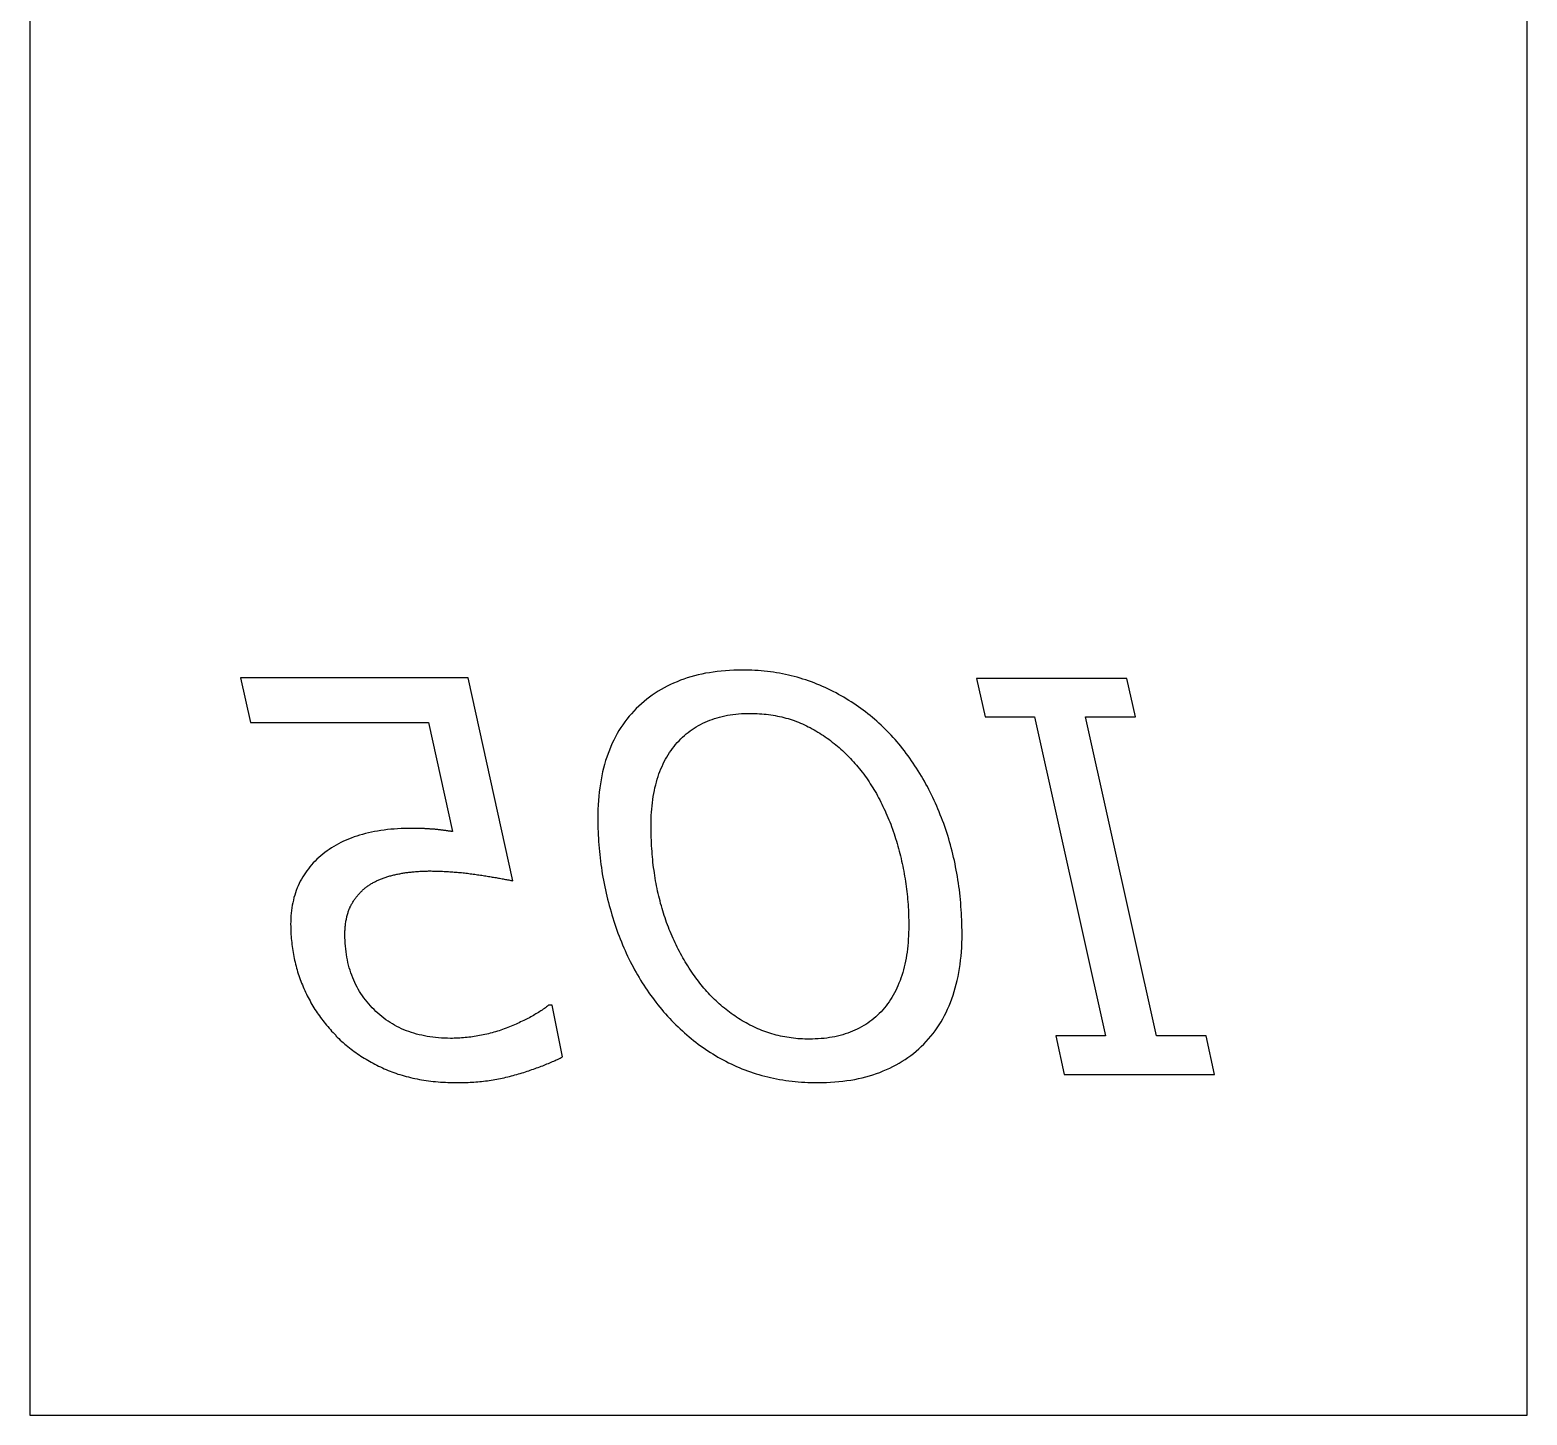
# Model space of a CAD drawing. Extents: x 0.1 to 3.8, y 0.1 to 10.9.
# Drawn here: x 1.969 to 3.844, y 1.042 to 2.778 of the extents above; entities that cross this region are included whole.
import ezdxf

# ---------------------------------------------------------------- set-up
doc = ezdxf.new("R2010")
doc.units = 0
doc.layers.add('CAPA_1', color=7, linetype='CONTINUOUS')

msp = doc.modelspace()

# ---------------------------------------------------------------- linework, layer by layer
at = {"layer": 'CAPA_1', "color": 7}
for points in [[(3.8444, 10.918), (1.9687, 10.918), (1.9687, 1.0423), (3.8444, 1.0423)], [(3.2646, 1.4692), (3.453, 1.4692), (3.4425, 1.5175), (3.3802, 1.5175), (3.2914, 1.9171), (3.3537, 1.9171), (3.3431, 1.9654), (3.1547, 1.9654), (3.1653, 1.9171), (3.2275, 1.9171), (3.3163, 1.5175), (3.254, 1.5175)], [(2.6802, 1.7898)]]:
    msp.add_lwpolyline(points, close=True, dxfattribs=at)
for points in [[(2.8612, 1.9758), (2.8558, 1.9757), (2.8505, 1.9756), (2.8452, 1.9753), (2.84, 1.975), (2.8349, 1.9745), (2.8298, 1.974), (2.8249, 1.9733), (2.82, 1.9725), (2.8152, 1.9717), (2.8104, 1.9707), (2.8058, 1.9697), (2.8012, 1.9685), (2.7967, 1.9673), (2.7922, 1.9659), (2.7879, 1.9645), (2.7836, 1.9629), (2.7794, 1.9612), (2.7752, 1.9595), (2.7712, 1.9576), (2.7672, 1.9557), (2.7633, 1.9536), (2.7595, 1.9514), (2.7557, 1.9492), (2.752, 1.9468), (2.7484, 1.9443), (2.7449, 1.9418), (2.7414, 1.9391), (2.7381, 1.9363), (2.7348, 1.9335), (2.7315, 1.9305), (2.7284, 1.9274)], [(2.9752, 1.9488), (2.9719, 1.9505), (2.9685, 1.9522), (2.9651, 1.9538), (2.9616, 1.9553), (2.9582, 1.9568), (2.9547, 1.9582), (2.9512, 1.9596), (2.9477, 1.9609), (2.9442, 1.9622), (2.9406, 1.9634), (2.9371, 1.9645), (2.9335, 1.9656), (2.9298, 1.9667), (2.9262, 1.9677), (2.9226, 1.9686), (2.9189, 1.9694), (2.9152, 1.9703), (2.9115, 1.971), (2.9077, 1.9717), (2.904, 1.9724), (2.9002, 1.973), (2.8964, 1.9735), (2.8926, 1.974), (2.8887, 1.9744), (2.8848, 1.9748), (2.881, 1.9751), (2.8771, 1.9753), (2.8731, 1.9755), (2.8692, 1.9757), (2.8652, 1.9757), (2.8612, 1.9758)], [(2.5738, 1.7117), (2.5176, 1.966), (2.2324, 1.966), (2.2449, 1.91), (2.4681, 1.91), (2.4981, 1.7734)], [(3.0621, 1.8775), (3.0598, 1.8803), (3.0575, 1.8832), (3.0552, 1.886), (3.0528, 1.8887), (3.0503, 1.8914), (3.0479, 1.8941), (3.0454, 1.8967), (3.0429, 1.8993), (3.0403, 1.9019), (3.0377, 1.9044), (3.0351, 1.9069), (3.0324, 1.9094), (3.0297, 1.9118), (3.027, 1.9141), (3.0242, 1.9165), (3.0214, 1.9188), (3.0186, 1.921), (3.0157, 1.9233), (3.0128, 1.9255), (3.0099, 1.9276), (3.0069, 1.9297), (3.0039, 1.9318), (3.0008, 1.9338), (2.9978, 1.9358), (2.9947, 1.9378), (2.9915, 1.9397), (2.9883, 1.9416), (2.9851, 1.9435), (2.9819, 1.9453), (2.9786, 1.9471), (2.9752, 1.9488)], [(2.7284, 1.9274), (2.7253, 1.9243), (2.7224, 1.9211), (2.7195, 1.9178), (2.7167, 1.9144), (2.7141, 1.9109), (2.7115, 1.9073), (2.7091, 1.9036), (2.7067, 1.8999), (2.7044, 1.8961), (2.7023, 1.8921), (2.7002, 1.8881), (2.6983, 1.884), (2.6964, 1.8799), (2.6947, 1.8756), (2.693, 1.8712), (2.6915, 1.8668), (2.69, 1.8623), (2.6886, 1.8576), (2.6874, 1.8529), (2.6862, 1.8482), (2.6852, 1.8433), (2.6842, 1.8383), (2.6834, 1.8333), (2.6826, 1.8281), (2.682, 1.8229), (2.6814, 1.8176), (2.681, 1.8122), (2.6806, 1.8067), (2.6804, 1.8012), (2.6802, 1.7955), (2.6802, 1.7898)], [(2.7798, 1.8848), (2.7819, 1.8871), (2.7841, 1.8894), (2.7864, 1.8916), (2.7886, 1.8937), (2.791, 1.8957), (2.7934, 1.8976), (2.7958, 1.8995), (2.7984, 1.9013), (2.8009, 1.903), (2.8035, 1.9047), (2.8062, 1.9062), (2.8089, 1.9077), (2.8117, 1.9091), (2.8146, 1.9105), (2.8175, 1.9117), (2.8204, 1.9129), (2.8234, 1.914), (2.8265, 1.915), (2.8296, 1.916), (2.8327, 1.9169), (2.836, 1.9177), (2.8392, 1.9184), (2.8426, 1.9191), (2.8459, 1.9196), (2.8494, 1.9201), (2.8529, 1.9205), (2.8564, 1.9209), (2.86, 1.9212), (2.8637, 1.9213), (2.8674, 1.9215), (2.8711, 1.9215)], [(2.8711, 1.9215), (2.8741, 1.9215), (2.877, 1.9214), (2.8799, 1.9213), (2.8828, 1.9211), (2.8856, 1.9209), (2.8885, 1.9207), (2.8913, 1.9204), (2.8941, 1.92), (2.8969, 1.9196), (2.8997, 1.9192), (2.9024, 1.9187), (2.9052, 1.9182), (2.9079, 1.9176), (2.9106, 1.917), (2.9132, 1.9164), (2.9159, 1.9156), (2.9185, 1.9149), (2.9212, 1.9141), (2.9238, 1.9132), (2.9263, 1.9124), (2.9289, 1.9114), (2.9315, 1.9104), (2.934, 1.9094), (2.9365, 1.9083), (2.939, 1.9072), (2.9415, 1.906), (2.9439, 1.9048), (2.9463, 1.9036), (2.9488, 1.9023), (2.9512, 1.9009), (2.9535, 1.8995)], [(2.9535, 1.8995), (2.9559, 1.8981), (2.9582, 1.8967), (2.9605, 1.8952), (2.9628, 1.8937), (2.9651, 1.8921), (2.9674, 1.8906), (2.9696, 1.889), (2.9718, 1.8873), (2.974, 1.8856), (2.9762, 1.8839), (2.9783, 1.8822), (2.9804, 1.8804), (2.9825, 1.8786), (2.9846, 1.8768), (2.9867, 1.8749), (2.9887, 1.873), (2.9907, 1.8711), (2.9927, 1.8691), (2.9947, 1.8671), (2.9967, 1.8651), (2.9986, 1.863), (3.0005, 1.8609), (3.0024, 1.8588), (3.0043, 1.8566), (3.0061, 1.8544), (3.0079, 1.8522), (3.0098, 1.8499), (3.0115, 1.8477), (3.0133, 1.8453), (3.015, 1.843), (3.0168, 1.8406)], [(2.7469, 1.7805), (2.7469, 1.7849), (2.747, 1.7892), (2.7472, 1.7934), (2.7475, 1.7975), (2.7478, 1.8016), (2.7481, 1.8057), (2.7486, 1.8096), (2.7491, 1.8135), (2.7497, 1.8173), (2.7503, 1.8211), (2.7511, 1.8248), (2.7518, 1.8284), (2.7527, 1.832), (2.7536, 1.8355), (2.7546, 1.8389), (2.7557, 1.8423), (2.7568, 1.8456), (2.758, 1.8488), (2.7593, 1.852), (2.7606, 1.8551), (2.762, 1.8581), (2.7635, 1.8611), (2.765, 1.864), (2.7666, 1.8668), (2.7683, 1.8696), (2.77, 1.8723), (2.7719, 1.8749), (2.7737, 1.8775), (2.7757, 1.88), (2.7777, 1.8824), (2.7798, 1.8848)], [(3.1174, 1.7722), (3.1161, 1.7759), (3.1148, 1.7797), (3.1135, 1.7834), (3.1121, 1.7872), (3.1107, 1.7908), (3.1093, 1.7945), (3.1078, 1.7981), (3.1063, 1.8017), (3.1048, 1.8053), (3.1032, 1.8089), (3.1016, 1.8124), (3.1, 1.8159), (3.0983, 1.8194), (3.0966, 1.8228), (3.0949, 1.8263), (3.0931, 1.8297), (3.0913, 1.833), (3.0894, 1.8364), (3.0875, 1.8397), (3.0856, 1.843), (3.0836, 1.8463), (3.0816, 1.8495), (3.0796, 1.8527), (3.0775, 1.8559), (3.0754, 1.8591), (3.0733, 1.8622), (3.0711, 1.8653), (3.0689, 1.8684), (3.0667, 1.8714), (3.0644, 1.8745), (3.0621, 1.8775)], [(3.0168, 1.8406), (3.0184, 1.8382), (3.02, 1.8358), (3.0216, 1.8334), (3.0232, 1.8309), (3.0247, 1.8284), (3.0262, 1.8259), (3.0277, 1.8234), (3.0292, 1.8209), (3.0306, 1.8183), (3.032, 1.8157), (3.0334, 1.8131), (3.0348, 1.8104), (3.0361, 1.8077), (3.0374, 1.805), (3.0387, 1.8023), (3.04, 1.7995), (3.0412, 1.7968), (3.0424, 1.794), (3.0436, 1.7911), (3.0448, 1.7883), (3.046, 1.7854), (3.0471, 1.7825), (3.0482, 1.7796), (3.0492, 1.7766), (3.0503, 1.7737), (3.0513, 1.7707), (3.0523, 1.7676), (3.0533, 1.7646), (3.0542, 1.7615), (3.0551, 1.7584), (3.056, 1.7553)], [(2.6802, 1.7898), (2.6802, 1.7856), (2.6802, 1.7815), (2.6803, 1.7773), (2.6805, 1.7732), (2.6807, 1.7691), (2.6809, 1.7649), (2.6811, 1.7608), (2.6814, 1.7567), (2.6818, 1.7526), (2.6821, 1.7486), (2.6825, 1.7445), (2.683, 1.7404), (2.6835, 1.7364), (2.684, 1.7323), (2.6846, 1.7283), (2.6852, 1.7243), (2.6858, 1.7203), (2.6865, 1.7163), (2.6872, 1.7123), (2.688, 1.7083), (2.6888, 1.7043), (2.6897, 1.7004), (2.6905, 1.6964), (2.6915, 1.6925), (2.6924, 1.6885), (2.6934, 1.6846), (2.6945, 1.6807), (2.6955, 1.6768), (2.6967, 1.6729), (2.6978, 1.669), (2.699, 1.6651)], [(2.4474, 1.7774), (2.4428, 1.7774), (2.4382, 1.7773), (2.4337, 1.7771), (2.4293, 1.7769), (2.425, 1.7766), (2.4207, 1.7762), (2.4165, 1.7758), (2.4124, 1.7753), (2.4083, 1.7747), (2.4043, 1.7741), (2.4004, 1.7734), (2.3965, 1.7726), (2.3927, 1.7718), (2.389, 1.7709), (2.3853, 1.7699), (2.3817, 1.7688), (2.3781, 1.7677), (2.3747, 1.7666), (2.3713, 1.7653), (2.3679, 1.764), (2.3647, 1.7626), (2.3615, 1.7612), (2.3583, 1.7597), (2.3552, 1.7581), (2.3522, 1.7564), (2.3493, 1.7547), (2.3464, 1.7529), (2.3436, 1.7511), (2.3409, 1.7492), (2.3382, 1.7472), (2.3356, 1.7452)], [(2.4726, 1.7764), (2.4718, 1.7765), (2.471, 1.7766), (2.4702, 1.7766), (2.4694, 1.7767), (2.4686, 1.7767), (2.4677, 1.7768), (2.4669, 1.7768), (2.4661, 1.7769), (2.4653, 1.7769), (2.4645, 1.777), (2.4637, 1.777), (2.4629, 1.7771), (2.4621, 1.7771), (2.4613, 1.7771), (2.4605, 1.7772), (2.4596, 1.7772), (2.4588, 1.7772), (2.458, 1.7773), (2.4572, 1.7773), (2.4564, 1.7773), (2.4556, 1.7773), (2.4547, 1.7774), (2.4539, 1.7774), (2.4531, 1.7774), (2.4523, 1.7774), (2.4515, 1.7774), (2.4506, 1.7774), (2.4498, 1.7774), (2.449, 1.7774), (2.4482, 1.7774), (2.4474, 1.7774)], [(2.4981, 1.7734), (2.4973, 1.7735), (2.4964, 1.7736), (2.4956, 1.7738), (2.4948, 1.7739), (2.4939, 1.774), (2.4931, 1.7741), (2.4923, 1.7742), (2.4914, 1.7744), (2.4906, 1.7745), (2.4898, 1.7746), (2.4889, 1.7747), (2.4881, 1.7748), (2.4873, 1.7749), (2.4864, 1.775), (2.4856, 1.7751), (2.4848, 1.7752), (2.484, 1.7753), (2.4831, 1.7754), (2.4823, 1.7755), (2.4815, 1.7756), (2.4807, 1.7757), (2.4799, 1.7758), (2.4791, 1.7758), (2.4782, 1.7759), (2.4774, 1.776), (2.4766, 1.7761), (2.4758, 1.7762), (2.475, 1.7762), (2.4742, 1.7763), (2.4734, 1.7764), (2.4726, 1.7764)], [(2.7606, 1.6772), (2.7598, 1.6802), (2.7589, 1.6833), (2.7581, 1.6864), (2.7573, 1.6895), (2.7566, 1.6926), (2.7558, 1.6957), (2.7551, 1.6989), (2.7545, 1.7021), (2.7538, 1.7053), (2.7532, 1.7085), (2.7526, 1.7117), (2.7521, 1.715), (2.7515, 1.7182), (2.751, 1.7215), (2.7506, 1.7248), (2.7501, 1.7282), (2.7497, 1.7315), (2.7493, 1.7349), (2.749, 1.7383), (2.7486, 1.7417), (2.7483, 1.7451), (2.7481, 1.7486), (2.7478, 1.7521), (2.7476, 1.7555), (2.7474, 1.759), (2.7473, 1.7626), (2.7471, 1.7661), (2.747, 1.7697), (2.747, 1.7733), (2.7469, 1.7769), (2.7469, 1.7805)], [(3.1365, 1.6452), (3.1365, 1.6495), (3.1364, 1.6539), (3.1363, 1.6582), (3.1362, 1.6626), (3.136, 1.6669), (3.1358, 1.6711), (3.1355, 1.6754), (3.1352, 1.6796), (3.1349, 1.6839), (3.1345, 1.6881), (3.1341, 1.6923), (3.1337, 1.6964), (3.1332, 1.7006), (3.1326, 1.7047), (3.132, 1.7088), (3.1314, 1.7129), (3.1308, 1.717), (3.1301, 1.7211), (3.1293, 1.7251), (3.1285, 1.7291), (3.1277, 1.7331), (3.1269, 1.7371), (3.126, 1.7411), (3.125, 1.745), (3.1241, 1.749), (3.123, 1.7529), (3.122, 1.7568), (3.1209, 1.7606), (3.1198, 1.7645), (3.1186, 1.7683), (3.1174, 1.7722)], [(2.3356, 1.7452), (2.333, 1.743), (2.3306, 1.7409), (2.3282, 1.7387), (2.3259, 1.7364), (2.3236, 1.7341), (2.3215, 1.7318), (2.3195, 1.7293), (2.3175, 1.7269), (2.3156, 1.7244), (2.3138, 1.7218), (2.3121, 1.7193), (2.3105, 1.7166), (2.3089, 1.7139), (2.3074, 1.7112), (2.3061, 1.7084), (2.3048, 1.7055), (2.3035, 1.7027), (2.3024, 1.6997), (2.3014, 1.6967), (2.3004, 1.6937), (2.2995, 1.6906), (2.2987, 1.6875), (2.298, 1.6843), (2.2974, 1.6811), (2.2968, 1.6778), (2.2964, 1.6745), (2.296, 1.6712), (2.2957, 1.6677), (2.2955, 1.6643), (2.2954, 1.6608), (2.2953, 1.6572)], [(3.056, 1.7553), (3.0569, 1.7522), (3.0578, 1.749), (3.0586, 1.7459), (3.0594, 1.7428), (3.0601, 1.7396), (3.0608, 1.7365), (3.0615, 1.7333), (3.0622, 1.7301), (3.0629, 1.727), (3.0635, 1.7238), (3.0641, 1.7206), (3.0646, 1.7174), (3.0651, 1.7142), (3.0656, 1.711), (3.0661, 1.7078), (3.0666, 1.7046), (3.067, 1.7014), (3.0674, 1.6982), (3.0677, 1.6949), (3.068, 1.6917), (3.0683, 1.6885), (3.0686, 1.6852), (3.0689, 1.6819), (3.0691, 1.6787), (3.0693, 1.6754), (3.0694, 1.6721), (3.0695, 1.6689), (3.0696, 1.6656), (3.0697, 1.6623), (3.0698, 1.659), (3.0698, 1.6557)], [(2.394, 1.7066), (2.3949, 1.7072), (2.3959, 1.7078), (2.3968, 1.7083), (2.3978, 1.7089), (2.3988, 1.7094), (2.3998, 1.71), (2.4008, 1.7105), (2.4018, 1.711), (2.4028, 1.7115), (2.4039, 1.712), (2.4049, 1.7125), (2.406, 1.7129), (2.407, 1.7134), (2.4081, 1.7139), (2.4092, 1.7143), (2.4103, 1.7147), (2.4114, 1.7151), (2.4125, 1.7155), (2.4137, 1.7159), (2.4148, 1.7163), (2.416, 1.7167), (2.4171, 1.7171), (2.4183, 1.7174), (2.4195, 1.7178), (2.4207, 1.7181), (2.4219, 1.7184), (2.4232, 1.7187), (2.4244, 1.719), (2.4257, 1.7193), (2.4269, 1.7196), (2.4282, 1.7199)], [(2.4282, 1.7199), (2.4294, 1.7201), (2.4307, 1.7204), (2.432, 1.7206), (2.4333, 1.7209), (2.4345, 1.7211), (2.4358, 1.7213), (2.4371, 1.7215), (2.4384, 1.7217), (2.4397, 1.7219), (2.441, 1.7221), (2.4423, 1.7223), (2.4436, 1.7224), (2.4449, 1.7226), (2.4462, 1.7227), (2.4476, 1.7229), (2.4489, 1.723), (2.4502, 1.7231), (2.4516, 1.7232), (2.4529, 1.7233), (2.4543, 1.7234), (2.4556, 1.7235), (2.457, 1.7236), (2.4583, 1.7237), (2.4597, 1.7237), (2.4611, 1.7238), (2.4624, 1.7239), (2.4638, 1.7239), (2.4652, 1.7239), (2.4666, 1.7239), (2.468, 1.724), (2.4694, 1.724)], [(2.4694, 1.724), (2.4712, 1.724), (2.473, 1.7239), (2.4748, 1.7239), (2.4766, 1.7239), (2.4785, 1.7239), (2.4803, 1.7238), (2.4821, 1.7237), (2.4839, 1.7237), (2.4857, 1.7236), (2.4875, 1.7235), (2.4894, 1.7234), (2.4912, 1.7233), (2.493, 1.7232), (2.4948, 1.7231), (2.4967, 1.723), (2.4985, 1.7229), (2.5003, 1.7227), (2.5021, 1.7226), (2.504, 1.7224), (2.5058, 1.7223), (2.5076, 1.7221), (2.5094, 1.7219), (2.5113, 1.7217), (2.5131, 1.7215), (2.5149, 1.7213), (2.5167, 1.7211), (2.5186, 1.7209), (2.5204, 1.7206), (2.5222, 1.7204), (2.5241, 1.7201), (2.5259, 1.7199)], [(2.5259, 1.7199), (2.5277, 1.7196), (2.5295, 1.7193), (2.5313, 1.7191), (2.533, 1.7188), (2.5348, 1.7186), (2.5365, 1.7183), (2.5382, 1.718), (2.5399, 1.7178), (2.5415, 1.7175), (2.5432, 1.7172), (2.5448, 1.717), (2.5464, 1.7167), (2.548, 1.7164), (2.5496, 1.7162), (2.5512, 1.7159), (2.5527, 1.7157), (2.5542, 1.7154), (2.5557, 1.7151), (2.5572, 1.7149), (2.5587, 1.7146), (2.5602, 1.7143), (2.5616, 1.7141), (2.563, 1.7138), (2.5644, 1.7135), (2.5658, 1.7133), (2.5672, 1.713), (2.5686, 1.7128), (2.5699, 1.7125), (2.5712, 1.7122), (2.5725, 1.712), (2.5738, 1.7117)], [(2.3717, 1.6823), (2.3722, 1.6832), (2.3728, 1.6842), (2.3733, 1.6851), (2.3739, 1.6861), (2.3745, 1.687), (2.3751, 1.6879), (2.3757, 1.6888), (2.3763, 1.6896), (2.377, 1.6905), (2.3776, 1.6914), (2.3783, 1.6922), (2.3789, 1.693), (2.3796, 1.6939), (2.3803, 1.6947), (2.381, 1.6955), (2.3818, 1.6963), (2.3825, 1.697), (2.3832, 1.6978), (2.384, 1.6985), (2.3848, 1.6993), (2.3855, 1.7), (2.3863, 1.7007), (2.3871, 1.7014), (2.388, 1.7021), (2.3888, 1.7028), (2.3896, 1.7034), (2.3905, 1.7041), (2.3913, 1.7047), (2.3922, 1.7054), (2.3931, 1.706), (2.394, 1.7066)], [(2.3634, 1.6446), (2.3634, 1.646), (2.3634, 1.6475), (2.3634, 1.6489), (2.3635, 1.6503), (2.3636, 1.6517), (2.3637, 1.6531), (2.3638, 1.6544), (2.3639, 1.6558), (2.3641, 1.6571), (2.3642, 1.6584), (2.3644, 1.6597), (2.3646, 1.661), (2.3648, 1.6623), (2.3651, 1.6635), (2.3653, 1.6647), (2.3656, 1.6659), (2.3659, 1.6671), (2.3662, 1.6683), (2.3665, 1.6695), (2.3668, 1.6707), (2.3672, 1.6718), (2.3675, 1.6729), (2.3679, 1.674), (2.3683, 1.6751), (2.3688, 1.6762), (2.3692, 1.6772), (2.3697, 1.6783), (2.3701, 1.6793), (2.3706, 1.6803), (2.3711, 1.6813), (2.3717, 1.6823)], [(2.8012, 1.5925), (2.7995, 1.5949), (2.7978, 1.5974), (2.7961, 1.5999), (2.7945, 1.6024), (2.7929, 1.605), (2.7913, 1.6075), (2.7898, 1.6101), (2.7882, 1.6127), (2.7867, 1.6153), (2.7853, 1.6179), (2.7838, 1.6206), (2.7824, 1.6232), (2.781, 1.6259), (2.7796, 1.6286), (2.7783, 1.6313), (2.777, 1.634), (2.7757, 1.6368), (2.7745, 1.6395), (2.7732, 1.6423), (2.772, 1.6451), (2.7709, 1.648), (2.7697, 1.6508), (2.7686, 1.6537), (2.7675, 1.6565), (2.7664, 1.6594), (2.7654, 1.6623), (2.7644, 1.6653), (2.7634, 1.6682), (2.7625, 1.6712), (2.7615, 1.6742), (2.7606, 1.6772)], [(2.2953, 1.6572), (2.2954, 1.6546), (2.2954, 1.652), (2.2955, 1.6495), (2.2956, 1.6469), (2.2957, 1.6444), (2.2959, 1.6418), (2.2961, 1.6393), (2.2963, 1.6368), (2.2966, 1.6343), (2.2969, 1.6318), (2.2972, 1.6293), (2.2975, 1.6268), (2.2979, 1.6243), (2.2983, 1.6219), (2.2988, 1.6194), (2.2993, 1.6169), (2.2998, 1.6145), (2.3003, 1.6121), (2.3009, 1.6096), (2.3015, 1.6072), (2.3021, 1.6048), (2.3027, 1.6024), (2.3034, 1.6), (2.3041, 1.5976), (2.3049, 1.5953), (2.3057, 1.5929), (2.3065, 1.5905), (2.3073, 1.5882), (2.3082, 1.5858), (2.3091, 1.5835), (2.31, 1.5812)], [(2.699, 1.6651), (2.7002, 1.6613), (2.7015, 1.6575), (2.7027, 1.6537), (2.7041, 1.6499), (2.7054, 1.6462), (2.7068, 1.6425), (2.7082, 1.6388), (2.7097, 1.6351), (2.7112, 1.6315), (2.7127, 1.6279), (2.7143, 1.6244), (2.7159, 1.6209), (2.7175, 1.6174), (2.7192, 1.6139), (2.7209, 1.6105), (2.7226, 1.607), (2.7244, 1.6037), (2.7262, 1.6003), (2.7281, 1.597), (2.73, 1.5937), (2.7319, 1.5905), (2.7338, 1.5872), (2.7358, 1.584), (2.7378, 1.5809), (2.7399, 1.5777), (2.742, 1.5746), (2.7441, 1.5715), (2.7463, 1.5685), (2.7485, 1.5654), (2.7507, 1.5625), (2.753, 1.5595)], [(3.0698, 1.6557), (3.0697, 1.6513), (3.0696, 1.6469), (3.0695, 1.6427), (3.0692, 1.6385), (3.0689, 1.6344), (3.0686, 1.6303), (3.0681, 1.6263), (3.0676, 1.6223), (3.067, 1.6185), (3.0664, 1.6147), (3.0657, 1.6109), (3.0649, 1.6073), (3.064, 1.6037), (3.0631, 1.6001), (3.0622, 1.5966), (3.0611, 1.5932), (3.06, 1.5899), (3.0588, 1.5866), (3.0575, 1.5834), (3.0562, 1.5803), (3.0548, 1.5772), (3.0534, 1.5742), (3.0518, 1.5712), (3.0503, 1.5683), (3.0486, 1.5655), (3.0469, 1.5628), (3.0451, 1.5601), (3.0432, 1.5575), (3.0413, 1.5549), (3.0393, 1.5524), (3.0372, 1.55)], [(2.3998, 1.5503), (2.3975, 1.5526), (2.3952, 1.555), (2.3931, 1.5575), (2.391, 1.5599), (2.389, 1.5625), (2.387, 1.565), (2.3852, 1.5677), (2.3834, 1.5703), (2.3817, 1.5731), (2.3801, 1.5758), (2.3785, 1.5786), (2.377, 1.5815), (2.3756, 1.5844), (2.3743, 1.5873), (2.3731, 1.5903), (2.3719, 1.5934), (2.3708, 1.5965), (2.3698, 1.5996), (2.3688, 1.6028), (2.3679, 1.606), (2.3671, 1.6093), (2.3664, 1.6126), (2.3658, 1.616), (2.3652, 1.6194), (2.3647, 1.6228), (2.3643, 1.6263), (2.364, 1.6299), (2.3637, 1.6335), (2.3635, 1.6371), (2.3634, 1.6408), (2.3634, 1.6446)], [(3.0886, 1.5072), (3.0917, 1.5104), (3.0946, 1.5136), (3.0974, 1.517), (3.1002, 1.5204), (3.1028, 1.5239), (3.1054, 1.5275), (3.1078, 1.5312), (3.1102, 1.535), (3.1124, 1.5389), (3.1145, 1.5428), (3.1166, 1.5468), (3.1185, 1.5509), (3.1204, 1.5551), (3.1221, 1.5594), (3.1238, 1.5638), (3.1253, 1.5682), (3.1268, 1.5728), (3.1281, 1.5774), (3.1293, 1.5821), (3.1305, 1.5869), (3.1315, 1.5918), (3.1325, 1.5967), (3.1333, 1.6018), (3.1341, 1.6069), (3.1347, 1.6121), (3.1353, 1.6174), (3.1357, 1.6228), (3.1361, 1.6283), (3.1363, 1.6338), (3.1365, 1.6394), (3.1365, 1.6452)], [(2.31, 1.5812), (2.311, 1.5789), (2.312, 1.5766), (2.313, 1.5743), (2.314, 1.5721), (2.3151, 1.5698), (2.3162, 1.5676), (2.3173, 1.5654), (2.3184, 1.5632), (2.3196, 1.5611), (2.3208, 1.5589), (2.322, 1.5568), (2.3233, 1.5547), (2.3245, 1.5526), (2.3258, 1.5505), (2.3272, 1.5485), (2.3285, 1.5464), (2.3299, 1.5444), (2.3313, 1.5424), (2.3327, 1.5404), (2.3342, 1.5385), (2.3357, 1.5365), (2.3372, 1.5346), (2.3387, 1.5327), (2.3402, 1.5308), (2.3418, 1.529), (2.3434, 1.5271), (2.3451, 1.5253), (2.3467, 1.5235), (2.3484, 1.5217), (2.3501, 1.5199), (2.3519, 1.5182)], [(2.8635, 1.535), (2.8611, 1.5364), (2.8587, 1.5379), (2.8564, 1.5393), (2.8541, 1.5408), (2.8518, 1.5424), (2.8496, 1.5439), (2.8473, 1.5455), (2.8451, 1.5471), (2.843, 1.5488), (2.8408, 1.5505), (2.8387, 1.5522), (2.8366, 1.5539), (2.8345, 1.5557), (2.8324, 1.5575), (2.8304, 1.5593), (2.8284, 1.5612), (2.8264, 1.5631), (2.8244, 1.565), (2.8225, 1.5669), (2.8206, 1.5689), (2.8187, 1.5709), (2.8168, 1.5729), (2.815, 1.575), (2.8132, 1.5771), (2.8114, 1.5792), (2.8096, 1.5814), (2.8079, 1.5836), (2.8062, 1.5858), (2.8045, 1.588), (2.8028, 1.5903), (2.8012, 1.5926)], [(2.8012, 1.5926), (2.8012, 1.5925)], [(2.753, 1.5595), (2.7553, 1.5565), (2.7577, 1.5535), (2.7602, 1.5506), (2.7626, 1.5477), (2.7651, 1.5449), (2.7676, 1.542), (2.7702, 1.5393), (2.7727, 1.5366), (2.7754, 1.5339), (2.778, 1.5313), (2.7807, 1.5287), (2.7834, 1.5261), (2.7861, 1.5236), (2.7889, 1.5211), (2.7916, 1.5187), (2.7945, 1.5163), (2.7973, 1.514), (2.8002, 1.5117), (2.8031, 1.5094), (2.8061, 1.5072), (2.809, 1.505), (2.812, 1.5029), (2.8151, 1.5008), (2.8182, 1.4987), (2.8213, 1.4967), (2.8244, 1.4947), (2.8275, 1.4928), (2.8307, 1.4909), (2.8339, 1.4891), (2.8372, 1.4873), (2.8405, 1.4855)], [(2.4956, 1.5143), (2.4918, 1.5144), (2.488, 1.5145), (2.4843, 1.5147), (2.4806, 1.5149), (2.477, 1.5153), (2.4734, 1.5157), (2.4699, 1.5162), (2.4664, 1.5167), (2.463, 1.5174), (2.4596, 1.5181), (2.4563, 1.5189), (2.453, 1.5197), (2.4498, 1.5206), (2.4466, 1.5217), (2.4435, 1.5227), (2.4404, 1.5239), (2.4373, 1.5251), (2.4343, 1.5264), (2.4314, 1.5278), (2.4285, 1.5293), (2.4256, 1.5308), (2.4228, 1.5324), (2.4201, 1.5341), (2.4174, 1.5359), (2.4147, 1.5377), (2.4121, 1.5396), (2.4095, 1.5416), (2.407, 1.5437), (2.4046, 1.5458), (2.4021, 1.548), (2.3998, 1.5503)], [(2.6185, 1.5557), (2.6172, 1.5547), (2.6159, 1.5537), (2.6146, 1.5527), (2.6132, 1.5517), (2.6118, 1.5507), (2.6103, 1.5497), (2.6089, 1.5488), (2.6074, 1.5478), (2.6059, 1.5468), (2.6043, 1.5459), (2.6027, 1.5449), (2.6011, 1.544), (2.5995, 1.543), (2.5978, 1.5421), (2.5961, 1.5412), (2.5944, 1.5402), (2.5927, 1.5393), (2.5909, 1.5384), (2.5891, 1.5375), (2.5873, 1.5366), (2.5854, 1.5357), (2.5835, 1.5348), (2.5816, 1.5339), (2.5796, 1.533), (2.5777, 1.5321), (2.5757, 1.5313), (2.5736, 1.5304), (2.5716, 1.5295), (2.5695, 1.5287), (2.5673, 1.5278), (2.5652, 1.527)], [(2.6358, 1.491), (2.623, 1.5557), (2.6185, 1.5557)], [(3.0372, 1.55), (3.0351, 1.5477), (3.0328, 1.5454), (3.0306, 1.5433), (3.0283, 1.5412), (3.0259, 1.5391), (3.0235, 1.5372), (3.021, 1.5353), (3.0185, 1.5335), (3.0159, 1.5318), (3.0133, 1.5302), (3.0106, 1.5286), (3.0078, 1.5271), (3.005, 1.5257), (3.0022, 1.5244), (2.9992, 1.5231), (2.9963, 1.5219), (2.9933, 1.5208), (2.9902, 1.5198), (2.987, 1.5188), (2.9839, 1.518), (2.9806, 1.5172), (2.9773, 1.5164), (2.974, 1.5158), (2.9706, 1.5152), (2.9671, 1.5147), (2.9636, 1.5143), (2.96, 1.514), (2.9564, 1.5137), (2.9527, 1.5135), (2.949, 1.5134), (2.9452, 1.5133)], [(2.5652, 1.527), (2.563, 1.5262), (2.5609, 1.5254), (2.5587, 1.5247), (2.5565, 1.5239), (2.5543, 1.5232), (2.5521, 1.5226), (2.5499, 1.5219), (2.5477, 1.5213), (2.5455, 1.5207), (2.5433, 1.5201), (2.5411, 1.5196), (2.5388, 1.5191), (2.5366, 1.5186), (2.5344, 1.5181), (2.5321, 1.5177), (2.5299, 1.5173), (2.5276, 1.5169), (2.5254, 1.5166), (2.5231, 1.5162), (2.5209, 1.5159), (2.5186, 1.5156), (2.5163, 1.5154), (2.514, 1.5152), (2.5117, 1.515), (2.5094, 1.5148), (2.5071, 1.5147), (2.5048, 1.5145), (2.5025, 1.5144), (2.5002, 1.5144), (2.4979, 1.5143), (2.4956, 1.5143)], [(2.9452, 1.5133), (2.9423, 1.5134), (2.9395, 1.5134), (2.9366, 1.5135), (2.9337, 1.5137), (2.9309, 1.5139), (2.9281, 1.5142), (2.9253, 1.5144), (2.9225, 1.5148), (2.9198, 1.5152), (2.917, 1.5156), (2.9143, 1.5161), (2.9116, 1.5166), (2.9089, 1.5172), (2.9062, 1.5178), (2.9036, 1.5184), (2.901, 1.5191), (2.8983, 1.5199), (2.8957, 1.5206), (2.8932, 1.5215), (2.8906, 1.5224), (2.888, 1.5233), (2.8855, 1.5243), (2.883, 1.5253), (2.8805, 1.5263), (2.878, 1.5274), (2.8755, 1.5286), (2.8731, 1.5298), (2.8707, 1.531), (2.8682, 1.5323), (2.8659, 1.5336), (2.8635, 1.535)], [(2.3519, 1.5182), (2.3519, 1.5175)], [(2.3519, 1.5175), (2.3537, 1.5157), (2.3555, 1.514), (2.3574, 1.5122), (2.3593, 1.5105), (2.3612, 1.5089), (2.3631, 1.5072), (2.365, 1.5056), (2.367, 1.504), (2.369, 1.5024), (2.371, 1.5009), (2.373, 1.4994), (2.375, 1.4979), (2.3771, 1.4964), (2.3791, 1.4949), (2.3812, 1.4935), (2.3833, 1.4921), (2.3855, 1.4908), (2.3876, 1.4894), (2.3898, 1.4881), (2.392, 1.4868), (2.3942, 1.4855), (2.3964, 1.4843), (2.3987, 1.483), (2.4009, 1.4818), (2.4032, 1.4807), (2.4055, 1.4795), (2.4078, 1.4784), (2.4102, 1.4773), (2.4126, 1.4762), (2.4149, 1.4752), (2.4173, 1.4742)], [(2.9558, 1.4589), (2.9612, 1.4589), (2.9666, 1.4591), (2.9719, 1.4593), (2.9771, 1.4597), (2.9822, 1.4601), (2.9873, 1.4607), (2.9922, 1.4613), (2.9971, 1.4621), (3.002, 1.4629), (3.0067, 1.4639), (3.0114, 1.4649), (3.016, 1.4661), (3.0205, 1.4674), (3.0249, 1.4687), (3.0293, 1.4702), (3.0336, 1.4717), (3.0378, 1.4734), (3.0419, 1.4752), (3.046, 1.477), (3.05, 1.479), (3.0539, 1.481), (3.0577, 1.4832), (3.0614, 1.4855), (3.0651, 1.4878), (3.0687, 1.4903), (3.0722, 1.4929), (3.0756, 1.4955), (3.079, 1.4983), (3.0823, 1.5011), (3.0855, 1.5041), (3.0886, 1.5072)], [(2.5786, 1.4691), (2.5808, 1.4697), (2.583, 1.4704), (2.5852, 1.4711), (2.5873, 1.4717), (2.5894, 1.4724), (2.5915, 1.4731), (2.5936, 1.4738), (2.5956, 1.4744), (2.5976, 1.4751), (2.5996, 1.4758), (2.6016, 1.4765), (2.6035, 1.4772), (2.6055, 1.4779), (2.6074, 1.4786), (2.6092, 1.4793), (2.6111, 1.48), (2.6129, 1.4807), (2.6147, 1.4814), (2.6164, 1.4822), (2.6182, 1.4829), (2.6199, 1.4836), (2.6216, 1.4843), (2.6233, 1.4851), (2.6249, 1.4858), (2.6266, 1.4865), (2.6282, 1.4873), (2.6297, 1.488), (2.6313, 1.4888), (2.6328, 1.4895), (2.6343, 1.4903), (2.6358, 1.491)], [(2.8405, 1.4855), (2.8438, 1.4838), (2.8471, 1.4822), (2.8505, 1.4806), (2.8539, 1.4791), (2.8573, 1.4776), (2.8608, 1.4762), (2.8642, 1.4748), (2.8677, 1.4735), (2.8713, 1.4723), (2.8748, 1.4711), (2.8784, 1.47), (2.882, 1.4689), (2.8856, 1.4679), (2.8893, 1.4669), (2.893, 1.466), (2.8967, 1.4651), (2.9005, 1.4643), (2.9042, 1.4636), (2.908, 1.4629), (2.9119, 1.4622), (2.9157, 1.4616), (2.9196, 1.4611), (2.9235, 1.4606), (2.9274, 1.4602), (2.9314, 1.4599), (2.9354, 1.4596), (2.9394, 1.4593), (2.9435, 1.4591), (2.9475, 1.459), (2.9516, 1.4589), (2.9558, 1.4589)], [(2.4173, 1.4742), (2.4198, 1.4732), (2.4222, 1.4723), (2.4247, 1.4714), (2.4272, 1.4705), (2.4297, 1.4696), (2.4323, 1.4688), (2.4349, 1.468), (2.4375, 1.4673), (2.4401, 1.4666), (2.4428, 1.4659), (2.4455, 1.4652), (2.4482, 1.4646), (2.451, 1.464), (2.4538, 1.4635), (2.4566, 1.4629), (2.4594, 1.4624), (2.4623, 1.462), (2.4651, 1.4615), (2.4681, 1.4611), (2.471, 1.4608), (2.474, 1.4604), (2.477, 1.4601), (2.48, 1.4599), (2.483, 1.4596), (2.4861, 1.4594), (2.4892, 1.4592), (2.4924, 1.4591), (2.4955, 1.459), (2.4987, 1.4589), (2.5019, 1.4589), (2.5052, 1.4589)], [(2.5052, 1.4589), (2.5077, 1.4589), (2.5102, 1.4589), (2.5127, 1.4589), (2.5151, 1.459), (2.5176, 1.4591), (2.5201, 1.4592), (2.5225, 1.4594), (2.525, 1.4595), (2.5274, 1.4597), (2.5298, 1.4599), (2.5322, 1.4601), (2.5346, 1.4604), (2.537, 1.4606), (2.5394, 1.4609), (2.5418, 1.4612), (2.5442, 1.4616), (2.5465, 1.4619), (2.5489, 1.4623), (2.5512, 1.4627), (2.5536, 1.4631), (2.5559, 1.4635), (2.5582, 1.464), (2.5605, 1.4645), (2.5628, 1.465), (2.5651, 1.4655), (2.5674, 1.466), (2.5696, 1.4666), (2.5719, 1.4672), (2.5741, 1.4678), (2.5764, 1.4684), (2.5786, 1.4691)]]:
    msp.add_lwpolyline(points, dxfattribs=at)

doc.saveas('drawing.dxf')
